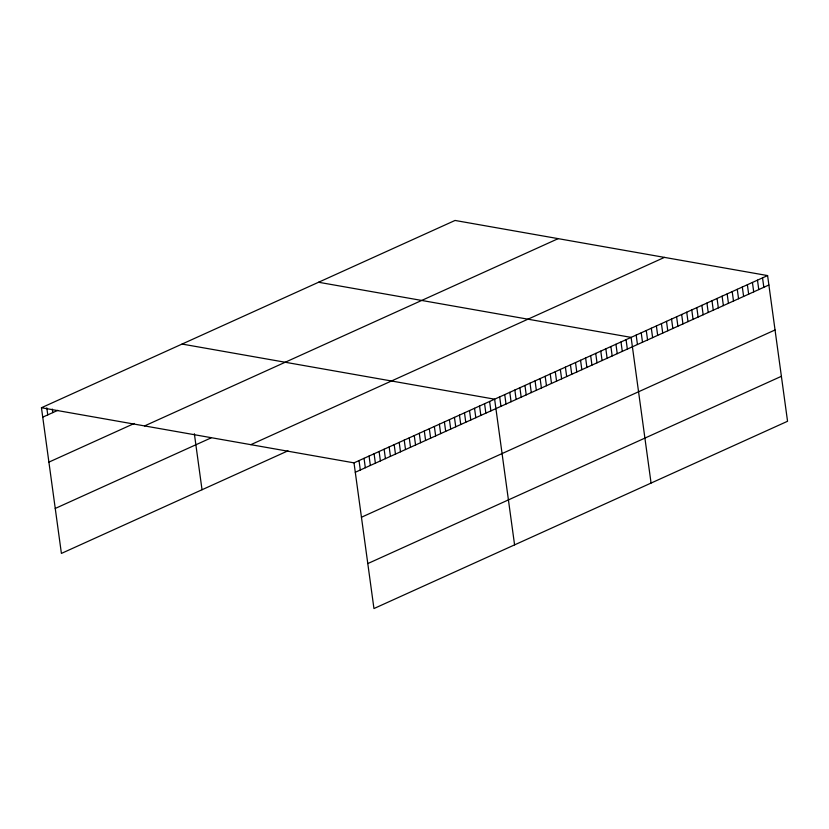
<?xml version="1.0" encoding="UTF-8"?>
<svg xmlns="http://www.w3.org/2000/svg" width="829" height="829" viewBox="0 0 829 829"><rect width="100%" height="100%" fill="white"/><g stroke="black" fill="none" stroke-linecap="round" stroke-linejoin="round"><path stroke-width="1.24" d="M41.45 407.733L455.048 220.452L767.592 275.58L787.55 421.267L373.952 608.548L354.004 462.862L41.45 407.733L61.408 553.42L287.964 450.831M42.745 417.153L57.812 410.334M48.901 462.126L134.277 423.464M144.588 425.919L558.186 238.648M55.242 508.457L211.032 437.909M250.855 444.665L664.454 257.384M354.004 462.862L767.592 275.58M355.289 472.281L768.887 285M361.454 517.244L775.042 329.973M367.796 563.575L781.395 376.304M318.554 282.254L631.107 337.382L651.066 483.069M182.069 344.056L494.623 399.184L514.581 544.871M762.535 277.87L763.83 287.29M757.478 280.161L758.773 289.58M752.431 282.451L753.716 291.87M747.375 284.741L748.66 294.16M742.318 287.021L743.613 296.45M737.261 289.311L738.556 298.741M732.204 291.601L733.499 301.031M727.157 293.891L728.442 303.31M722.1 296.181L723.385 305.6M717.044 298.471L718.328 307.891M711.987 300.761L713.282 310.181M706.93 303.051L708.225 312.471M701.873 305.341L703.168 314.761M696.826 307.621L698.111 317.051M691.769 309.911L693.054 319.341M686.713 312.201L688.008 321.631M681.656 314.492L682.951 323.911M676.599 316.782L677.894 326.201M671.552 319.072L672.837 328.491M666.495 321.362L667.78 330.781M661.438 323.652L662.723 333.071M656.381 325.942L657.677 335.362M651.325 328.222L652.62 337.652M646.268 330.512L647.563 339.942M641.221 332.802L642.506 342.232M636.164 335.092L637.449 344.512M626.05 339.672L627.346 349.092M620.994 341.962L622.289 351.382M615.937 344.253L617.232 353.672M610.89 346.532L612.175 355.962M605.833 348.822L607.118 358.252M600.776 351.113L602.072 360.542M595.719 353.403L597.015 362.822M590.662 355.693L591.958 365.112M585.616 357.983L586.901 367.402M580.559 360.273L581.844 369.693M575.502 362.563L576.787 371.983M570.445 364.853L571.741 374.273M565.388 367.133L566.684 376.563M560.331 369.423L561.627 378.853M555.285 371.713L556.57 381.143M550.228 374.003L551.513 383.423M545.171 376.293L546.466 385.713M540.114 378.584L541.41 388.003M535.057 380.874L536.353 390.293M530.011 383.164L531.296 392.583M524.954 385.454L526.239 394.873M519.897 387.734L521.182 397.164M514.84 390.024L516.135 399.454M509.783 392.314L511.078 401.744M504.726 394.604L506.022 404.024M499.68 396.894L500.965 406.314M489.597 401.454L490.892 410.883M484.571 403.733L485.867 413.153M479.556 406.003L480.841 415.433M474.53 408.282L475.825 417.702M469.515 410.552L470.799 419.971M464.489 412.832L465.774 422.251M459.463 415.101L460.758 424.521M454.447 417.37L455.732 426.8M449.422 419.65L450.707 429.07M444.396 421.92L445.691 431.349M439.38 424.199L440.665 433.619M434.355 426.469L435.65 435.899M429.329 428.748L430.624 438.168M424.313 431.018L425.598 440.448M419.287 433.298L420.583 442.717M414.262 435.567L415.557 444.986M409.246 437.847L410.531 447.266M404.22 440.116L405.516 449.536M399.195 442.385L400.49 451.815M394.179 444.665L395.464 454.085M389.153 446.935L390.449 456.364M384.128 449.214L385.423 458.634M379.112 451.484L380.397 460.914M374.086 453.764L375.382 463.183M369.06 456.033L370.356 465.463M364.045 458.313L365.33 467.732M359.019 460.582L360.314 470.002M194.359 433.743L202.027 489.742M52.3 409.07L52.787 412.604M46.797 407.816L47.761 414.883"/></g></svg>
